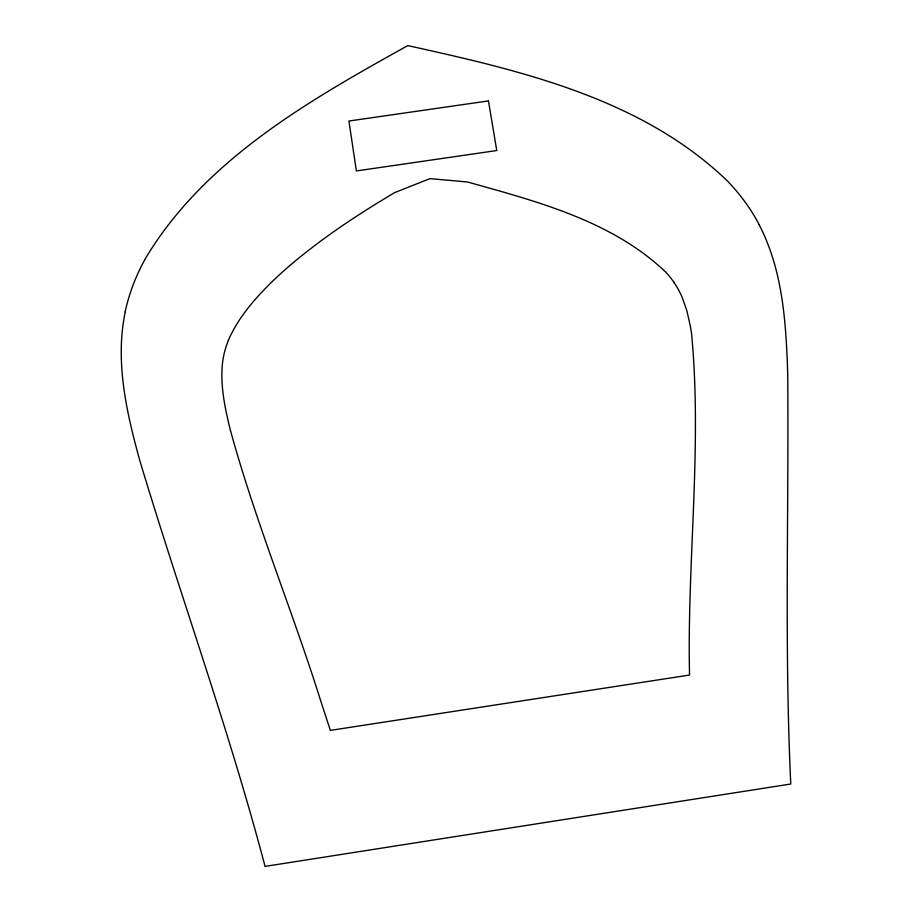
<?xml version="1.0" encoding="UTF-8"?>
<svg xmlns="http://www.w3.org/2000/svg" width="912" height="912" viewBox="0 0 912 912"><rect width="100%" height="100%" fill="white"/><g stroke="black" fill="none" stroke-linecap="round" stroke-linejoin="round"><path stroke-width="1.37" d="M125.263 311.813C114.832 361.517 126.529 412.327 139.718 460.321C180.508 595.981 228.923 729.315 265.05 866.4L790.772 784.012C784.286 647.258 788.937 510.378 787.706 373.567C786.041 323.065 782.929 270.351 759.092 224.683M228.365 340.472L227.179 343.505A87.803 85.215 -17.6 0 0 225.446 348.737L224.546 351.998A88.225 85.637 -17.6 0 0 222.494 363.181C220.134 385.605 224.956 408.04 230.269 429.723C255.337 521.561 292.091 609.718 320.591 700.484L330.383 730.387L689.54 675.051C686.975 561.416 702.274 447.325 691.592 333.94A235.091 229.368 0.8 0 0 690.407 326.439L686.839 310.616L681.823 296.48A86.572 83.722 16.2 0 0 676.544 286.368L673.865 282.23M144.643 259.817C203.832 159.999 309.134 100.491 407.789 45.6C520.684 70.543 642.002 98.428 727.673 181.237A195.373 188.693 13.8 0 1 759.206 224.626M125.138 311.79A198.713 192.546 -15.2 0 1 144.734 259.863M673.877 282.218A93.97 90.949 15.9 0 0 665.372 271.753C611.61 220.715 536.883 201.449 467.468 181.978L429.94 178.627L394.691 192.603C357.47 214.673 321.184 238.625 288.317 266.863A392.354 388.398 42.2 0 0 270.556 283.199C255.691 297.95 241.669 313.956 231.979 332.652A107.092 104.15 -16.4 0 0 228.353 340.472M488.456 100.913L348.92 121.034L356.375 170.943L496.755 150.537L488.456 100.913"/></g></svg>
